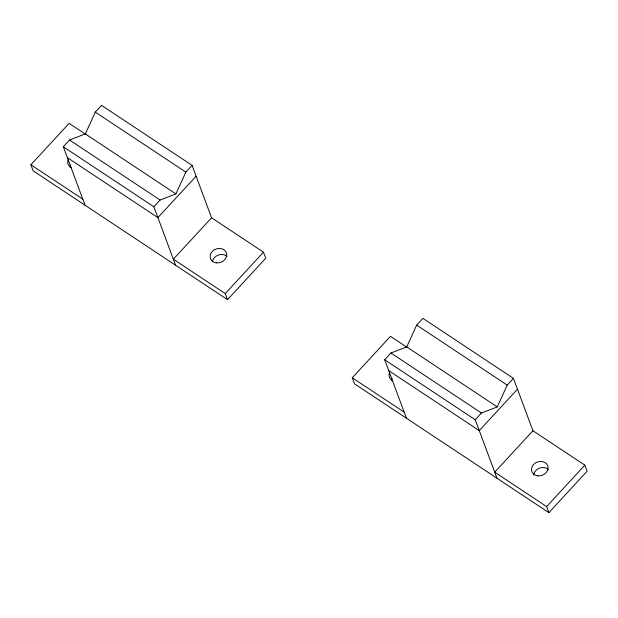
<?xml version="1.0" encoding="UTF-8"?>
<svg xmlns="http://www.w3.org/2000/svg" width="618" height="618" viewBox="0 0 618 618"><rect width="100%" height="100%" fill="white"/><g stroke="black" fill="none" stroke-linecap="round" stroke-linejoin="round"><path stroke-width="0.93" d="M85.068 205.246L63.322 146.775L69.548 140.023L85.338 133.905L95.296 112.105L101.53 105.354L192.074 165.361L211.565 217.768L263.469 252.167L265.725 258.239L227.524 299.66L33.156 170.838L30.9 164.774L69.108 123.353L85.879 134.469M175.612 265.253L153.867 206.783L160.093 200.031L175.891 193.913L185.848 172.113L192.074 165.361M406.435 418.231L384.697 359.761L390.924 353.009L406.714 346.899L416.671 325.099L422.897 318.34L513.442 378.355L532.932 430.754L584.844 465.161L587.1 471.225L548.892 512.646L354.531 383.832L352.275 377.76L390.476 336.339L407.247 347.455M496.988 478.247L475.242 419.776L481.468 413.025L497.258 406.907L507.216 385.107L513.442 378.355M196.107 176.2L157.899 217.621L67.354 157.613M211.565 217.768L173.357 259.181L225.261 293.589L227.524 299.66M225.261 293.589L263.469 252.167M517.475 389.193L479.267 430.615L388.722 370.599M532.932 430.754L494.724 472.175L546.636 506.582L548.892 512.646M546.636 506.582L584.844 465.161M95.296 112.105L185.848 172.113M416.671 325.099L507.216 385.107M85.338 133.905L175.891 193.913M406.714 346.899L497.258 406.907M69.548 140.023L160.093 200.031M390.924 353.009L481.468 413.025M63.322 146.775L153.867 206.783M384.697 359.761L475.242 419.776M30.9 164.774L82.812 199.174M352.275 377.76L404.18 412.167M392.77 380.742A8.467 7.068 -20.4 0 1 389.572 372.469M391.302 380.595A8.467 7.068 -20.4 0 1 392.059 378.038M533.759 475.003A8.467 7.068 -20.4 0 1 539.491 468.143A8.467 7.068 -20.4 0 1 548.375 469.417M71.402 167.756A8.467 7.068 -20.4 0 1 68.196 159.483M69.996 167.084A8.467 7.068 -20.4 0 1 70.691 165.052M212.453 261.499A8.467 7.068 -20.4 0 1 218.401 255.049A8.467 7.068 -20.4 0 1 226.999 256.431M537.753 475.86A8.467 7.068 -20.4 0 0 547.78 465.879A8.467 7.068 -20.4 0 0 533.828 464.257A8.467 7.068 -20.4 0 0 537.753 475.86M216.377 262.866A8.467 7.068 -20.4 0 0 226.412 252.893A8.467 7.068 -20.4 0 0 212.453 251.271A8.467 7.068 -20.4 0 0 216.377 262.866"/></g></svg>
